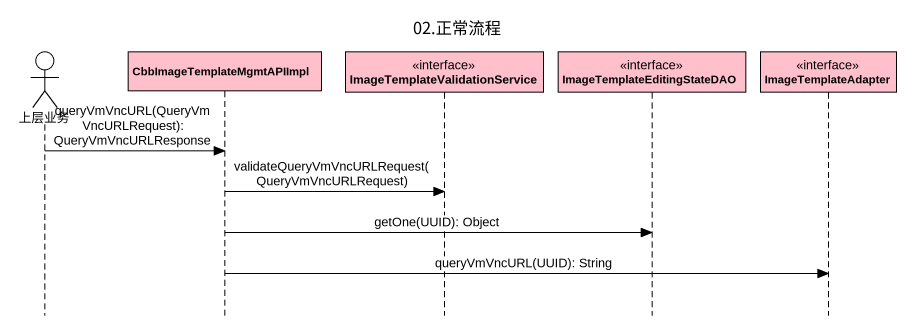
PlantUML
@startuml
title 02.正常流程
hide footbox
actor 上层业务 #FFFFFF
participant CbbImageTemplateMgmtAPIImpl #FFC0CB
participant "ImageTemplateValidationService" as ImageTemplateValidationServi <<interface>> #FFC0CB
participant ImageTemplateEditingStateDAO <<interface>> #FFC0CB
participant ImageTemplateAdapter <<interface>> #FFC0CB

上层业务 -> CbbImageTemplateMgmtAPIImpl : queryVmVncURL(QueryVmVncURLRequest): QueryVmVncURLResponse
CbbImageTemplateMgmtAPIImpl -> ImageTemplateValidationServi : validateQueryVmVncURLRequest(QueryVmVncURLRequest)
CbbImageTemplateMgmtAPIImpl -> ImageTemplateEditingStateDAO : getOne(UUID): Object
CbbImageTemplateMgmtAPIImpl -> ImageTemplateAdapter : queryVmVncURL(UUID): String
@enduml
